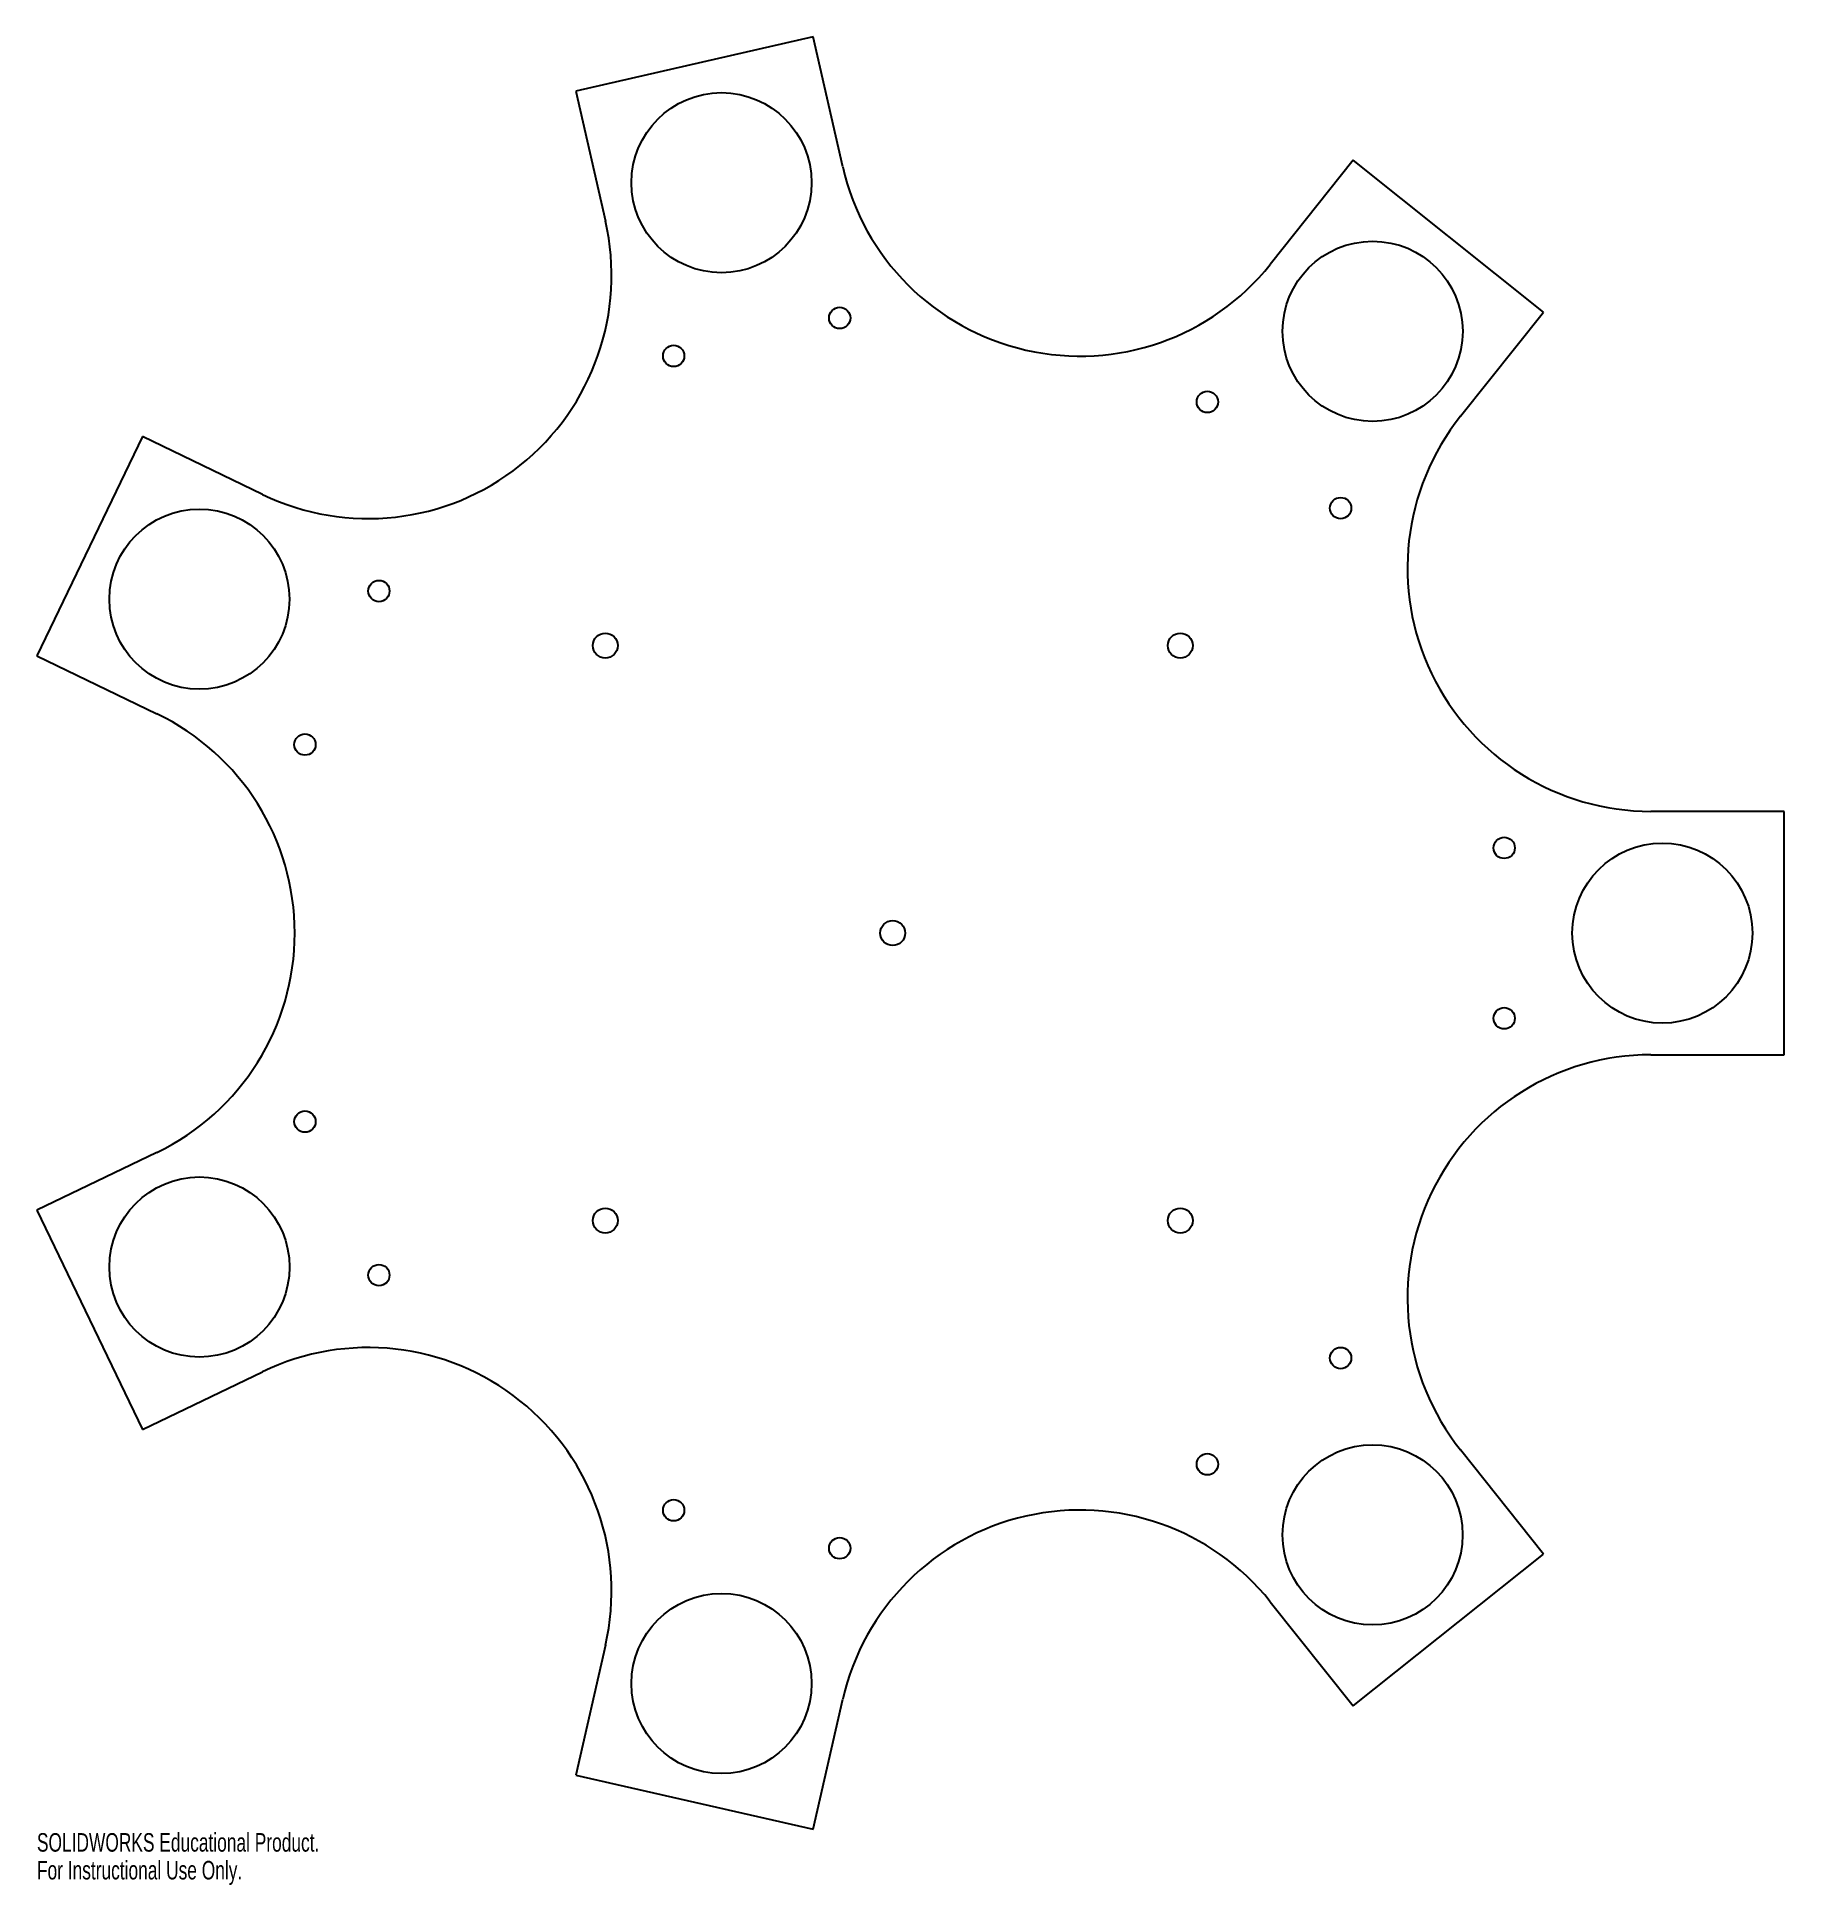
# Model space of a CAD drawing. Header units: millimetres. Extents: x -223 to 233, y -248 to 234.
import ezdxf

# ---------------------------------------------------------------- set-up
doc = ezdxf.new("R2010")
doc.units = ezdxf.units.MM
doc.styles.add('SLDTEXTSTYLE0', font='TXT', dxfattribs={"width": 0.7})

msp = doc.modelspace()

# ---------------------------------------------------------------- linework, layer by layer
at = {"color": 7, "linetype": 'Continuous', "lineweight": 25}
for p, q in [((-20.79, 233.78), (-82.7, 219.65)), ((-13.06, 199.89), (-20.79, 233.78)), ((-82.7, 219.65), (-74.97, 185.76)), ((120.17, 201.61), (98.5, 174.43)), ((169.82, 162.02), (120.17, 201.61)), ((148.14, 134.84), (169.82, 162.02)), ((-195.74, 129.51), (-223.3, 72.29)), ((-164.43, 114.42), (-195.74, 129.51)), ((-223.3, 72.29), (-191.98, 57.21)), ((232.55, 31.75), (197.79, 31.75)), ((232.55, -31.75), (232.55, 31.75)), ((197.79, -31.75), (232.55, -31.75)), ((-191.98, -57.21), (-223.3, -72.29)), ((-223.3, -72.29), (-195.74, -129.51)), ((-195.74, -129.51), (-164.43, -114.42)), ((169.82, -162.02), (148.14, -134.84)), ((120.17, -201.61), (169.82, -162.02)), ((98.5, -174.43), (120.17, -201.61)), ((-74.97, -185.76), (-82.7, -219.65)), ((-20.79, -233.78), (-13.06, -199.89)), ((-82.7, -219.65), (-20.79, -233.78))]:
    msp.add_line(p, q, dxfattribs=at)
for centre, radius in [((-44.68, 195.77), 23.49), ((125.2, 156.99), 23.5), ((-13.83, 160.47), 2.78), ((-57.17, 150.58), 2.78), ((82.09, 138.58), 2.78), ((116.84, 110.86), 2.78), ((-180.91, 87.12), 23.49), ((-134.08, 89.24), 2.78), ((-75, 75), 3.25), ((75, 75), 3.25), ((-153.37, 49.19), 2.78), ((159.53, 22.23), 2.78), ((200.8, 0), 23.49), ((0, 0), 3.25), ((159.53, -22.23), 2.78), ((-153.37, -49.19), 2.78), ((-180.91, -87.12), 23.5), ((-75, -75), 3.25), ((75, -75), 3.25), ((-134.08, -89.24), 2.78), ((116.84, -110.86), 2.78), ((125.2, -156.99), 23.49), ((82.09, -138.58), 2.78), ((-57.17, -150.58), 2.78), ((-13.83, -160.47), 2.78), ((-44.68, -195.77), 23.49)]:
    msp.add_circle(centre, radius, dxfattribs=at)
for centre, start, end in [((48.85, 214.02), 192.8571, 321.4286), ((-136.87, 171.63), 244.2857, 12.8571), ((197.79, 95.25), 141.4286, 270), ((-219.53, 0), 295.7143, 64.2857), ((197.79, -95.25), 90, 218.5714), ((-136.87, -171.63), 347.1429, 115.7143), ((48.85, -214.02), 38.5714, 167.1429)]:
    msp.add_arc(centre, 63.5, start, end, dxfattribs=at)

# ---------------------------------------------------------------- texts
at = {"color": 7, "linetype": 'Continuous', "char_height": 4.8336, "attachment_point": 1, "style": 'SLDTEXTSTYLE0'}
for s, insert in [('SOLIDWORKS Educational Product.', (-223.3, -234.8)), ('For Instructional Use Only.', (-223.3, -242.05))]:
    msp.add_mtext(s, dxfattribs=dict(at, insert=insert))

doc.saveas('drawing.dxf')
